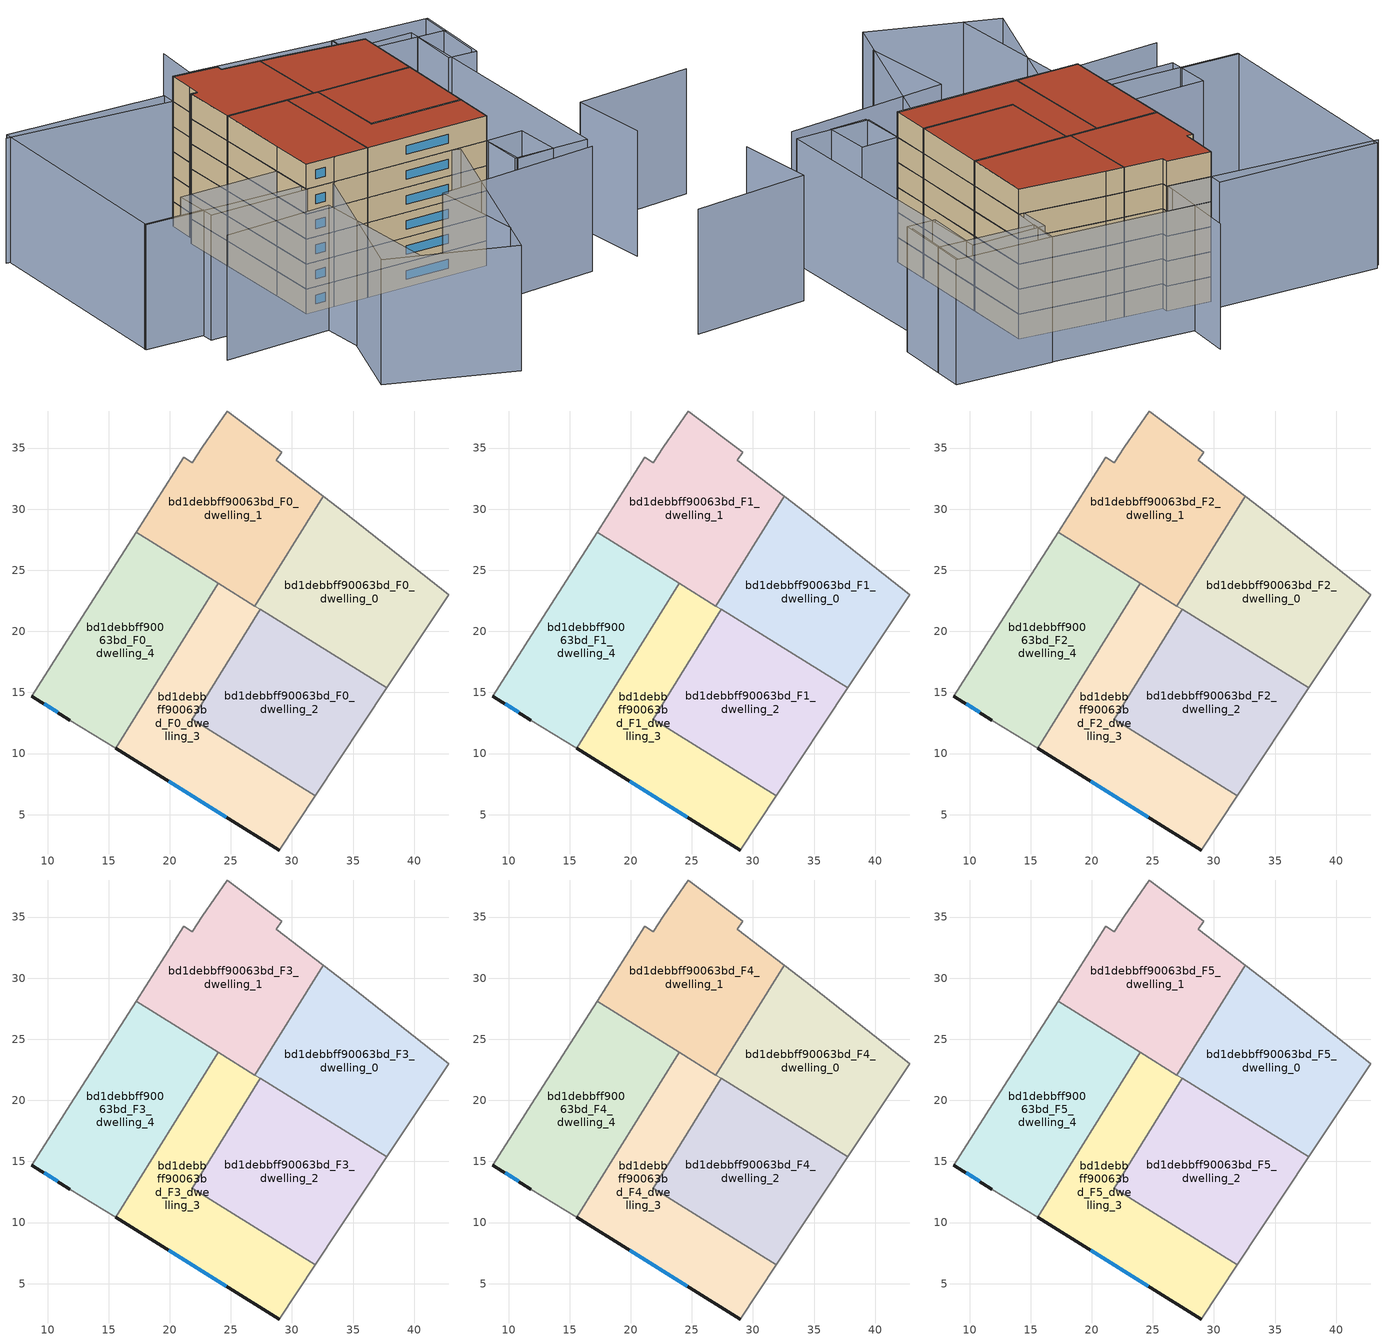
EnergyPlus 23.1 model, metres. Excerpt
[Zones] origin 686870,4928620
bd1debbff90063bd_F0_dwelling_0
 floor ground (EU_floor_Construction): 37.76,15.37 42.83,23.01 34.34,29.71 32.55,31.07 26.96,22.07 z0
 wall adiabatic (EU_wall_Construction): 32.55,31.07 34.34,29.71 42.83,23.01 37.76,15.37 z0:3
 wall to bd1debbff90063bd_F0_dwelling_1 (EU_wall_Construction): 26.96,22.07 32.55,31.07 z0:3
 wall to bd1debbff90063bd_F0_dwelling_2 (EU_wall_Construction): 37.76,15.37 27.41,21.79 z0:3
 wall to bd1debbff90063bd_F0_dwelling_3 (EU_wall_Construction): 27.41,21.79 26.96,22.07 z0:3
bd1debbff90063bd_F0_dwelling_1
 floor ground (EU_floor_Construction): 26.96,22.07 32.55,31.07 28.71,34 29.18,34.66 24.72,38.03 22.68,35.07 21.84,33.78 21.16,34.24 17.25,28.11 z0
 wall adiabatic (EU_wall_Construction): 17.25,28.11 21.16,34.24 21.84,33.78 22.68,35.07 24.72,38.03 29.18,34.66 28.71,34 32.55,31.07 z0:3
 wall to bd1debbff90063bd_F0_dwelling_4 (EU_wall_Construction): 23.97,23.93 17.25,28.11 z0:3
 wall to bd1debbff90063bd_F0_dwelling_3 (EU_wall_Construction): 26.96,22.07 23.97,23.93 z0:3
bd1debbff90063bd_F0_dwelling_2
 floor ground (EU_floor_Construction): 31.91,6.54 37.76,15.37 27.41,21.79 21.83,12.8 z0
 wall to bd1debbff90063bd_F0_dwelling_3 (EU_wall_Construction): 31.91,6.54 21.83,12.8 27.41,21.79 z0:3
 wall adiabatic (EU_wall_Construction): 37.76,15.37 31.91,6.54 z0:3
bd1debbff90063bd_F0_dwelling_3
 floor ground (EU_floor_Construction): 28.97,2.11 31.91,6.54 21.83,12.8 27.41,21.79 23.97,23.93 15.57,10.42 z0
 wall outside (EU_wall_Construction): 28.97,2.11 15.57,10.42 z0:3
 wall adiabatic (EU_wall_Construction): 31.91,6.54 28.97,2.11 z0:3
 wall to bd1debbff90063bd_F0_dwelling_4 (EU_wall_Construction): 15.57,10.42 23.97,23.93 z0:3
 window (EU_Window_Construction): 24.62,4.8 19.91,7.72 z0.97:2.03
bd1debbff90063bd_F0_dwelling_4
 floor ground (EU_floor_Construction): 15.57,10.42 23.97,23.93 17.25,28.11 11.92,19.72 8.71,14.71 11.83,12.74 z0
 wall outside (EU_wall_Construction): 11.83,12.74 8.71,14.71 z0:3
 wall adiabatic (EU_wall_Construction): 15.57,10.42 11.83,12.74 / 8.71,14.71 11.92,19.72 17.25,28.11 z0:3
 window (EU_Window_Construction): 10.82,13.38 9.72,14.07 z0.97:2.03
bd1debbff90063bd_F1_dwelling_0
 floor to bd1debbff90063bd_F0_dwelling_0 (EU_floor_Construction): 37.76,15.37 42.83,23.01 34.34,29.71 32.55,31.07 26.96,22.07 z3
 wall adiabatic (EU_wall_Construction): 32.55,31.07 34.34,29.71 42.83,23.01 37.76,15.37 z3:6
 wall to bd1debbff90063bd_F1_dwelling_1 (EU_wall_Construction): 26.96,22.07 32.55,31.07 z3:6
 wall to bd1debbff90063bd_F1_dwelling_2 (EU_wall_Construction): 37.76,15.37 27.41,21.79 z3:6
 wall to bd1debbff90063bd_F1_dwelling_3 (EU_wall_Construction): 27.41,21.79 26.96,22.07 z3:6
bd1debbff90063bd_F1_dwelling_1
 floor to bd1debbff90063bd_F0_dwelling_1 (EU_floor_Construction): 26.96,22.07 32.55,31.07 28.71,34 29.18,34.66 24.72,38.03 22.68,35.07 21.84,33.78 21.16,34.24 17.25,28.11 z3
 wall adiabatic (EU_wall_Construction): 17.25,28.11 21.16,34.24 21.84,33.78 22.68,35.07 24.72,38.03 29.18,34.66 28.71,34 32.55,31.07 z3:6
 wall to bd1debbff90063bd_F1_dwelling_4 (EU_wall_Construction): 23.97,23.93 17.25,28.11 z3:6
 wall to bd1debbff90063bd_F1_dwelling_3 (EU_wall_Construction): 26.96,22.07 23.97,23.93 z3:6
bd1debbff90063bd_F1_dwelling_2
 floor to bd1debbff90063bd_F0_dwelling_2 (EU_floor_Construction): 31.91,6.54 37.76,15.37 27.41,21.79 21.83,12.8 z3
 wall to bd1debbff90063bd_F1_dwelling_3 (EU_wall_Construction): 31.91,6.54 21.83,12.8 27.41,21.79 z3:6
 wall adiabatic (EU_wall_Construction): 37.76,15.37 31.91,6.54 z3:6
bd1debbff90063bd_F1_dwelling_3
 floor to bd1debbff90063bd_F0_dwelling_3 (EU_floor_Construction): 28.97,2.11 31.91,6.54 21.83,12.8 27.41,21.79 23.97,23.93 15.57,10.42 z3
 wall outside (EU_wall_Construction): 28.97,2.11 15.57,10.42 z3:6
 wall adiabatic (EU_wall_Construction): 31.91,6.54 28.97,2.11 z3:6
 wall to bd1debbff90063bd_F1_dwelling_4 (EU_wall_Construction): 15.57,10.42 23.97,23.93 z3:6
 window (EU_Window_Construction): 24.62,4.8 19.91,7.72 z3.97:5.03
bd1debbff90063bd_F1_dwelling_4
 floor to bd1debbff90063bd_F0_dwelling_4 (EU_floor_Construction): 15.57,10.42 23.97,23.93 17.25,28.11 11.92,19.72 8.71,14.71 11.83,12.74 z3
 wall outside (EU_wall_Construction): 11.83,12.74 8.71,14.71 z3:6
 wall adiabatic (EU_wall_Construction): 15.57,10.42 11.83,12.74 / 8.71,14.71 11.92,19.72 17.25,28.11 z3:6
 window (EU_Window_Construction): 10.82,13.38 9.72,14.07 z3.97:5.03
bd1debbff90063bd_F2_dwelling_0
 floor to bd1debbff90063bd_F1_dwelling_0 (EU_floor_Construction): 37.76,15.37 42.83,23.01 34.34,29.71 32.55,31.07 26.96,22.07 z6
 wall adiabatic (EU_wall_Construction): 32.55,31.07 34.34,29.71 42.83,23.01 37.76,15.37 z6:9
 wall to bd1debbff90063bd_F2_dwelling_1 (EU_wall_Construction): 26.96,22.07 32.55,31.07 z6:9
 wall to bd1debbff90063bd_F2_dwelling_2 (EU_wall_Construction): 37.76,15.37 27.41,21.79 z6:9
 wall to bd1debbff90063bd_F2_dwelling_3 (EU_wall_Construction): 27.41,21.79 26.96,22.07 z6:9
bd1debbff90063bd_F2_dwelling_1
 floor to bd1debbff90063bd_F1_dwelling_1 (EU_floor_Construction): 26.96,22.07 32.55,31.07 28.71,34 29.18,34.66 24.72,38.03 22.68,35.07 21.84,33.78 21.16,34.24 17.25,28.11 z6
 wall adiabatic (EU_wall_Construction): 17.25,28.11 21.16,34.24 21.84,33.78 22.68,35.07 24.72,38.03 29.18,34.66 28.71,34 32.55,31.07 z6:9
 wall to bd1debbff90063bd_F2_dwelling_4 (EU_wall_Construction): 23.97,23.93 17.25,28.11 z6:9
 wall to bd1debbff90063bd_F2_dwelling_3 (EU_wall_Construction): 26.96,22.07 23.97,23.93 z6:9
bd1debbff90063bd_F2_dwelling_2
 floor to bd1debbff90063bd_F1_dwelling_2 (EU_floor_Construction): 31.91,6.54 37.76,15.37 27.41,21.79 21.83,12.8 z6
 wall to bd1debbff90063bd_F2_dwelling_3 (EU_wall_Construction): 31.91,6.54 21.83,12.8 27.41,21.79 z6:9
 wall adiabatic (EU_wall_Construction): 37.76,15.37 31.91,6.54 z6:9
bd1debbff90063bd_F2_dwelling_3
 floor to bd1debbff90063bd_F1_dwelling_3 (EU_floor_Construction): 28.97,2.11 31.91,6.54 21.83,12.8 27.41,21.79 23.97,23.93 15.57,10.42 z6
 wall outside (EU_wall_Construction): 28.97,2.11 15.57,10.42 z6:9
 wall adiabatic (EU_wall_Construction): 31.91,6.54 28.97,2.11 z6:9
 wall to bd1debbff90063bd_F2_dwelling_4 (EU_wall_Construction): 15.57,10.42 23.97,23.93 z6:9
 window (EU_Window_Construction): 24.62,4.8 19.91,7.72 z6.97:8.03
bd1debbff90063bd_F2_dwelling_4
 floor to bd1debbff90063bd_F1_dwelling_4 (EU_floor_Construction): 15.57,10.42 23.97,23.93 17.25,28.11 11.92,19.72 8.71,14.71 11.83,12.74 z6
 wall outside (EU_wall_Construction): 11.83,12.74 8.71,14.71 z6:9
 wall adiabatic (EU_wall_Construction): 15.57,10.42 11.83,12.74 / 8.71,14.71 11.92,19.72 17.25,28.11 z6:9
 window (EU_Window_Construction): 10.82,13.38 9.72,14.07 z6.97:8.03
bd1debbff90063bd_F3_dwelling_0
 floor to bd1debbff90063bd_F2_dwelling_0 (EU_floor_Construction): 37.76,15.37 42.83,23.01 34.34,29.71 32.55,31.07 26.96,22.07 z9
 wall adiabatic (EU_wall_Construction): 32.55,31.07 34.34,29.71 42.83,23.01 37.76,15.37 z9:12
 wall to bd1debbff90063bd_F3_dwelling_1 (EU_wall_Construction): 26.96,22.07 32.55,31.07 z9:12
 wall to bd1debbff90063bd_F3_dwelling_2 (EU_wall_Construction): 37.76,15.37 27.41,21.79 z9:12
 wall to bd1debbff90063bd_F3_dwelling_3 (EU_wall_Construction): 27.41,21.79 26.96,22.07 z9:12
bd1debbff90063bd_F3_dwelling_1
 floor to bd1debbff90063bd_F2_dwelling_1 (EU_floor_Construction): 26.96,22.07 32.55,31.07 28.71,34 29.18,34.66 24.72,38.03 22.68,35.07 21.84,33.78 21.16,34.24 17.25,28.11 z9
 wall adiabatic (EU_wall_Construction): 17.25,28.11 21.16,34.24 21.84,33.78 22.68,35.07 24.72,38.03 29.18,34.66 28.71,34 32.55,31.07 z9:12
 wall to bd1debbff90063bd_F3_dwelling_4 (EU_wall_Construction): 23.97,23.93 17.25,28.11 z9:12
 wall to bd1debbff90063bd_F3_dwelling_3 (EU_wall_Construction): 26.96,22.07 23.97,23.93 z9:12
bd1debbff90063bd_F3_dwelling_2
 floor to bd1debbff90063bd_F2_dwelling_2 (EU_floor_Construction): 31.91,6.54 37.76,15.37 27.41,21.79 21.83,12.8 z9
 wall to bd1debbff90063bd_F3_dwelling_3 (EU_wall_Construction): 31.91,6.54 21.83,12.8 27.41,21.79 z9:12
 wall adiabatic (EU_wall_Construction): 37.76,15.37 31.91,6.54 z9:12
bd1debbff90063bd_F3_dwelling_3
 floor to bd1debbff90063bd_F2_dwelling_3 (EU_floor_Construction): 28.97,2.11 31.91,6.54 21.83,12.8 27.41,21.79 23.97,23.93 15.57,10.42 z9
 wall outside (EU_wall_Construction): 28.97,2.11 15.57,10.42 z9:12
 wall adiabatic (EU_wall_Construction): 31.91,6.54 28.97,2.11 z9:12
 wall to bd1debbff90063bd_F3_dwelling_4 (EU_wall_Construction): 15.57,10.42 23.97,23.93 z9:12
 window (EU_Window_Construction): 24.62,4.8 19.91,7.72 z9.97:11.03
bd1debbff90063bd_F3_dwelling_4
 floor to bd1debbff90063bd_F2_dwelling_4 (EU_floor_Construction): 15.57,10.42 23.97,23.93 17.25,28.11 11.92,19.72 8.71,14.71 11.83,12.74 z9
 wall outside (EU_wall_Construction): 11.83,12.74 8.71,14.71 z9:12
 wall adiabatic (EU_wall_Construction): 15.57,10.42 11.83,12.74 / 8.71,14.71 11.92,19.72 17.25,28.11 z9:12
 window (EU_Window_Construction): 10.82,13.38 9.72,14.07 z9.97:11.03
bd1debbff90063bd_F4_dwelling_0
 floor to bd1debbff90063bd_F3_dwelling_0 (EU_floor_Construction): 37.76,15.37 42.83,23.01 34.34,29.71 32.55,31.07 26.96,22.07 z12
 wall adiabatic (EU_wall_Construction): 32.55,31.07 34.34,29.71 42.83,23.01 37.76,15.37 z12:15
 wall to bd1debbff90063bd_F4_dwelling_1 (EU_wall_Construction): 26.96,22.07 32.55,31.07 z12:15
 wall to bd1debbff90063bd_F4_dwelling_2 (EU_wall_Construction): 37.76,15.37 27.41,21.79 z12:15
 wall to bd1debbff90063bd_F4_dwelling_3 (EU_wall_Construction): 27.41,21.79 26.96,22.07 z12:15
bd1debbff90063bd_F4_dwelling_1
 floor to bd1debbff90063bd_F3_dwelling_1 (EU_floor_Construction): 26.96,22.07 32.55,31.07 28.71,34 29.18,34.66 24.72,38.03 22.68,35.07 21.84,33.78 21.16,34.24 17.25,28.11 z12
 wall adiabatic (EU_wall_Construction): 17.25,28.11 21.16,34.24 21.84,33.78 22.68,35.07 24.72,38.03 29.18,34.66 28.71,34 32.55,31.07 z12:15
 wall to bd1debbff90063bd_F4_dwelling_4 (EU_wall_Construction): 23.97,23.93 17.25,28.11 z12:15
 wall to bd1debbff90063bd_F4_dwelling_3 (EU_wall_Construction): 26.96,22.07 23.97,23.93 z12:15
bd1debbff90063bd_F4_dwelling_2
 floor to bd1debbff90063bd_F3_dwelling_2 (EU_floor_Construction): 31.91,6.54 37.76,15.37 27.41,21.79 21.83,12.8 z12
 wall to bd1debbff90063bd_F4_dwelling_3 (EU_wall_Construction): 31.91,6.54 21.83,12.8 27.41,21.79 z12:15
 wall adiabatic (EU_wall_Construction): 37.76,15.37 31.91,6.54 z12:15
bd1debbff90063bd_F4_dwelling_3
 floor to bd1debbff90063bd_F3_dwelling_3 (EU_floor_Construction): 28.97,2.11 31.91,6.54 21.83,12.8 27.41,21.79 23.97,23.93 15.57,10.42 z12
 wall outside (EU_wall_Construction): 28.97,2.11 15.57,10.42 z12:15
 wall adiabatic (EU_wall_Construction): 31.91,6.54 28.97,2.11 z12:15
 wall to bd1debbff90063bd_F4_dwelling_4 (EU_wall_Construction): 15.57,10.42 23.97,23.93 z12:15
 window (EU_Window_Construction): 24.62,4.8 19.91,7.72 z12.97:14.03
bd1debbff90063bd_F4_dwelling_4
 floor to bd1debbff90063bd_F3_dwelling_4 (EU_floor_Construction): 15.57,10.42 23.97,23.93 17.25,28.11 11.92,19.72 8.71,14.71 11.83,12.74 z12
 wall outside (EU_wall_Construction): 11.83,12.74 8.71,14.71 z12:15
 wall adiabatic (EU_wall_Construction): 15.57,10.42 11.83,12.74 / 8.71,14.71 11.92,19.72 17.25,28.11 z12:15
 window (EU_Window_Construction): 10.82,13.38 9.72,14.07 z12.97:14.03
bd1debbff90063bd_F5_dwelling_0
 floor to bd1debbff90063bd_F4_dwelling_0 (EU_floor_Construction): 37.76,15.37 42.83,23.01 34.34,29.71 32.55,31.07 26.96,22.07 z15
 wall adiabatic (EU_wall_Construction): 32.55,31.07 34.34,29.71 42.83,23.01 37.76,15.37 z15:18
 wall to bd1debbff90063bd_F5_dwelling_1 (EU_wall_Construction): 26.96,22.07 32.55,31.07 z15:18
 wall to bd1debbff90063bd_F5_dwelling_2 (EU_wall_Construction): 37.76,15.37 27.41,21.79 z15:18
 wall to bd1debbff90063bd_F5_dwelling_3 (EU_wall_Construction): 27.41,21.79 26.96,22.07 z15:18
 roof outside (EU_roof_Construction): 42.83,23.01 37.76,15.37 26.96,22.07 32.55,31.07 34.34,29.71 z18
bd1debbff90063bd_F5_dwelling_1
 floor to bd1debbff90063bd_F4_dwelling_1 (EU_floor_Construction): 26.96,22.07 32.55,31.07 28.71,34 29.18,34.66 24.72,38.03 22.68,35.07 21.84,33.78 21.16,34.24 17.25,28.11 z15
 wall adiabatic (EU_wall_Construction): 17.25,28.11 21.16,34.24 21.84,33.78 22.68,35.07 24.72,38.03 29.18,34.66 28.71,34 32.55,31.07 z15:18
 wall to bd1debbff90063bd_F5_dwelling_4 (EU_wall_Construction): 23.97,23.93 17.25,28.11 z15:18
 wall to bd1debbff90063bd_F5_dwelling_3 (EU_wall_Construction): 26.96,22.07 23.97,23.93 z15:18
 roof outside (EU_roof_Construction): 29.18,34.66 28.71,34 32.55,31.07 26.96,22.07 17.25,28.11 21.16,34.24 21.84,33.78 22.68,35.07 24.72,38.03 z18
bd1debbff90063bd_F5_dwelling_2
 floor to bd1debbff90063bd_F4_dwelling_2 (EU_floor_Construction): 31.91,6.54 37.76,15.37 27.41,21.79 21.83,12.8 z15
 wall to bd1debbff90063bd_F5_dwelling_3 (EU_wall_Construction): 31.91,6.54 21.83,12.8 27.41,21.79 z15:18
 wall adiabatic (EU_wall_Construction): 37.76,15.37 31.91,6.54 z15:18
 roof outside (EU_roof_Construction): 37.76,15.37 31.91,6.54 21.83,12.8 27.41,21.79 z18
bd1debbff90063bd_F5_dwelling_3
 floor to bd1debbff90063bd_F4_dwelling_3 (EU_floor_Construction): 28.97,2.11 31.91,6.54 21.83,12.8 27.41,21.79 23.97,23.93 15.57,10.42 z15
 wall outside (EU_wall_Construction): 28.97,2.11 15.57,10.42 z15:18
 wall adiabatic (EU_wall_Construction): 31.91,6.54 28.97,2.11 z15:18
 wall to bd1debbff90063bd_F5_dwelling_4 (EU_wall_Construction): 15.57,10.42 23.97,23.93 z15:18
 window (EU_Window_Construction): 24.62,4.8 19.91,7.72 z15.97:17.03
 roof outside (EU_roof_Construction): 27.41,21.79 21.83,12.8 31.91,6.54 28.97,2.11 15.57,10.42 23.97,23.93 z18
bd1debbff90063bd_F5_dwelling_4
 floor to bd1debbff90063bd_F4_dwelling_4 (EU_floor_Construction): 15.57,10.42 23.97,23.93 17.25,28.11 11.92,19.72 8.71,14.71 11.83,12.74 z15
 wall outside (EU_wall_Construction): 11.83,12.74 8.71,14.71 z15:18
 wall adiabatic (EU_wall_Construction): 15.57,10.42 11.83,12.74 / 8.71,14.71 11.92,19.72 17.25,28.11 z15:18
 window (EU_Window_Construction): 10.82,13.38 9.72,14.07 z15.97:17.03
 roof outside (EU_roof_Construction): 23.97,23.93 15.57,10.42 11.83,12.74 8.71,14.71 11.92,19.72 17.25,28.11 z18
shading: 8.24,-10.09 13.79,0.59 / 13.79,0.59 32.37,-9.06 / -6.35,17.47 5.68,10.64 / 5.68,10.64 -2.76,-4.24 / -7.34,26.94 -1.05,22.78 / 38.23,-11.87 42.84,-2.94 / 42.84,-2.94 56.02,-9.72 / 51.27,14.04 56.82,21.96 / 36.18,44.3 29.08,34.78 / 29.08,34.78 7.91,50.55 / 1.08,26.4 11.92,19.72 / 11.92,19.72 8.78,14.64 / 8.78,14.64 -2.05,21.32 / -2.05,21.32 1.08,26.4 / -7.41,26.74 8.8,50.87 / 8.8,50.87 25.71,39.51 / 25.71,39.51 9.5,15.38 / 9.5,15.38 -7.41,26.74 / 25.67,3.73 4.3,-13.17 / 4.3,-13.17 -5.54,-0.74 / -5.54,-0.74 15.83,16.17 / 15.83,16.17 25.67,3.73 / 28.96,2.12 33.04,-0.26 / 33.04,-0.26 30.06,-5.4 / 30.06,-5.4 25.97,-3.02 / 25.97,-3.02 28.96,2.12 / 52.63,21.87 33.96,-7.76 / 33.96,-7.76 25.93,-2.71 / 25.93,-2.71 44.6,26.93 / 44.6,26.93 52.63,21.87 / 51.87,20.74 54.8,18.69 / 54.8,18.69 50.97,13.22 / 50.97,13.22 48.04,15.27 / 48.04,15.27 51.87,20.74 / 47.03,28.9 57.02,21.82 / 57.02,21.82 54.78,18.67 / 54.78,18.67 44.8,25.75 / 44.8,25.75 47.03,28.9 / 32.71,39.63 47.16,28.8 / 47.16,28.8 42.83,23.01 / 42.83,23.01 28.37,33.84 / 28.37,33.84 32.71,39.63 z0:15
[Building]
EU S2 Campaign: North Axis=0; Terrain=City; Solar Distribution=FullExterior
[Site:Location]
Bologna: Latitude=44.5; Longitude=11.25; Time Zone=1; Elevation=37
[SizingPeriod:WeatherFileDays]
AnnualSizingPeriod: Begin Month=1; Begin Day of Month=1; End Month=12; End Day of Month=31; Day of Week for Start Day=Monday; Use Weather File Daylight Saving Period=No; Use Weather File Rain and Snow Indicators=No
[MATERIAL]
EU_InternalMass_Material: Roughness=MediumRough; Thickness=0.1; Conductivity=1; Density=1800; Specific Heat=900; Thermal Absorptance=0.9; Solar Absorptance=0.7; Visible Absorptance=0.7
[MATERIAL:NOMASS] Roughness=MediumRough; Thermal Absorptance=0.9; Solar Absorptance=0.7; Visible Absorptance=0.7
Name | Thermal Resistance
EU_wall_NoMass | 0.779417
EU_roof_NoMass | 0.435466
EU_floor_NoMass | 0.588222
[WINDOWMATERIAL:SIMPLEGLAZINGSYSTEM]
EU_Window_SimpleGlazing: UFactor=5.16242; Solar Heat Gain Coefficient=0.85; Visible Transmittance=0.85
[CONSTRUCTION]
EU_wall_Construction: EU_wall_NoMass
EU_roof_Construction: EU_roof_NoMass
EU_floor_Construction: EU_floor_NoMass
EU_InternalMass_Construction: EU_InternalMass_Material
EU_Window_Construction: EU_Window_SimpleGlazing
[ZONE] Type=1; Multiplier=1; Ceiling Height=autocalculate; Floor Area=autocalculate; Part of Total Floor Area=Yes
Name | Volume
bd1debbff90063bd_F0_dwelling_0; bd1debbff90063bd_F1_dwelling_0; bd1debbff90063bd_F2_dwelling_0; bd1debbff90063bd_F3_dwelling_0; bd1debbff90063bd_F4_dwelling_0; bd1debbff90063bd_F5_dwelling_0 | 381.647
bd1debbff90063bd_F0_dwelling_1; bd1debbff90063bd_F1_dwelling_1; bd1debbff90063bd_F2_dwelling_1; bd1debbff90063bd_F3_dwelling_1; bd1debbff90063bd_F4_dwelling_1; bd1debbff90063bd_F5_dwelling_1 | 381.663
bd1debbff90063bd_F0_dwelling_2; bd1debbff90063bd_F1_dwelling_2; bd1debbff90063bd_F2_dwelling_2; bd1debbff90063bd_F3_dwelling_2; bd1debbff90063bd_F4_dwelling_2; bd1debbff90063bd_F5_dwelling_2 | 381.651
bd1debbff90063bd_F0_dwelling_3; bd1debbff90063bd_F1_dwelling_3; bd1debbff90063bd_F2_dwelling_3; bd1debbff90063bd_F3_dwelling_3; bd1debbff90063bd_F4_dwelling_3; bd1debbff90063bd_F5_dwelling_3 | 381.653
bd1debbff90063bd_F0_dwelling_4; bd1debbff90063bd_F1_dwelling_4; bd1debbff90063bd_F2_dwelling_4; bd1debbff90063bd_F3_dwelling_4; bd1debbff90063bd_F4_dwelling_4; bd1debbff90063bd_F5_dwelling_4 | 381.658
[INTERNALMASS] Construction=EU_InternalMass_Construction
Name | Zone or ZoneList | Surface Area
bd1debbff90063bd_F0_dwelling_0_EU_InternalMass | bd1debbff90063bd_F0_dwelling_0 | 127.217
bd1debbff90063bd_F0_dwelling_1_EU_InternalMass | bd1debbff90063bd_F0_dwelling_1 | 127.221
bd1debbff90063bd_F0_dwelling_2_EU_InternalMass | bd1debbff90063bd_F0_dwelling_2 | 127.218
bd1debbff90063bd_F0_dwelling_3_EU_InternalMass | bd1debbff90063bd_F0_dwelling_3 | 127.217
bd1debbff90063bd_F0_dwelling_4_EU_InternalMass | bd1debbff90063bd_F0_dwelling_4 | 127.218
bd1debbff90063bd_F1_dwelling_0_EU_InternalMass | bd1debbff90063bd_F1_dwelling_0 | 127.217
bd1debbff90063bd_F1_dwelling_1_EU_InternalMass | bd1debbff90063bd_F1_dwelling_1 | 127.221
bd1debbff90063bd_F1_dwelling_2_EU_InternalMass | bd1debbff90063bd_F1_dwelling_2 | 127.218
bd1debbff90063bd_F1_dwelling_3_EU_InternalMass | bd1debbff90063bd_F1_dwelling_3 | 127.217
bd1debbff90063bd_F1_dwelling_4_EU_InternalMass | bd1debbff90063bd_F1_dwelling_4 | 127.218
bd1debbff90063bd_F2_dwelling_0_EU_InternalMass | bd1debbff90063bd_F2_dwelling_0 | 127.217
bd1debbff90063bd_F2_dwelling_1_EU_InternalMass | bd1debbff90063bd_F2_dwelling_1 | 127.221
bd1debbff90063bd_F2_dwelling_2_EU_InternalMass | bd1debbff90063bd_F2_dwelling_2 | 127.218
bd1debbff90063bd_F2_dwelling_3_EU_InternalMass | bd1debbff90063bd_F2_dwelling_3 | 127.217
bd1debbff90063bd_F2_dwelling_4_EU_InternalMass | bd1debbff90063bd_F2_dwelling_4 | 127.218
bd1debbff90063bd_F3_dwelling_0_EU_InternalMass | bd1debbff90063bd_F3_dwelling_0 | 127.217
bd1debbff90063bd_F3_dwelling_1_EU_InternalMass | bd1debbff90063bd_F3_dwelling_1 | 127.221
bd1debbff90063bd_F3_dwelling_2_EU_InternalMass | bd1debbff90063bd_F3_dwelling_2 | 127.218
bd1debbff90063bd_F3_dwelling_3_EU_InternalMass | bd1debbff90063bd_F3_dwelling_3 | 127.217
bd1debbff90063bd_F3_dwelling_4_EU_InternalMass | bd1debbff90063bd_F3_dwelling_4 | 127.218
bd1debbff90063bd_F4_dwelling_0_EU_InternalMass | bd1debbff90063bd_F4_dwelling_0 | 127.217
bd1debbff90063bd_F4_dwelling_1_EU_InternalMass | bd1debbff90063bd_F4_dwelling_1 | 127.221
bd1debbff90063bd_F4_dwelling_2_EU_InternalMass | bd1debbff90063bd_F4_dwelling_2 | 127.218
bd1debbff90063bd_F4_dwelling_3_EU_InternalMass | bd1debbff90063bd_F4_dwelling_3 | 127.217
bd1debbff90063bd_F4_dwelling_4_EU_InternalMass | bd1debbff90063bd_F4_dwelling_4 | 127.218
bd1debbff90063bd_F5_dwelling_0_EU_InternalMass | bd1debbff90063bd_F5_dwelling_0 | 127.217
bd1debbff90063bd_F5_dwelling_1_EU_InternalMass | bd1debbff90063bd_F5_dwelling_1 | 127.221
bd1debbff90063bd_F5_dwelling_2_EU_InternalMass | bd1debbff90063bd_F5_dwelling_2 | 127.218
bd1debbff90063bd_F5_dwelling_3_EU_InternalMass | bd1debbff90063bd_F5_dwelling_3 | 127.217
bd1debbff90063bd_F5_dwelling_4_EU_InternalMass | bd1debbff90063bd_F5_dwelling_4 | 127.218
[OTHEREQUIPMENT] Fuel Type=Electricity; Design Level Calculation Method=Watts/Area; Power per Zone Floor Area=1; Fraction Latent=0; Fraction Radiant=0; Fraction Lost=0; Carbon Dioxide Generation Rate=0; EndUse Subcategory=EU_Step8_InternalGains
Name | Zone or ZoneList or Space or SpaceList | Schedule
EU_Step8_InternalGain_bd1debbff90063bd_F0_dwelling_0_f000 | bd1debbff90063bd_F0_dwelling_0 | EU_Step8_GainSchedule_bd1debbff90063bd_F0_dwelling_0_f000
EU_Step8_InternalGain_bd1debbff90063bd_F0_dwelling_1_f000 | bd1debbff90063bd_F0_dwelling_1 | EU_Step8_GainSchedule_bd1debbff90063bd_F0_dwelling_1_f000
EU_Step8_InternalGain_bd1debbff90063bd_F0_dwelling_2_f000 | bd1debbff90063bd_F0_dwelling_2 | EU_Step8_GainSchedule_bd1debbff90063bd_F0_dwelling_2_f000
EU_Step8_InternalGain_bd1debbff90063bd_F0_dwelling_3_f000 | bd1debbff90063bd_F0_dwelling_3 | EU_Step8_GainSchedule_bd1debbff90063bd_F0_dwelling_3_f000
EU_Step8_InternalGain_bd1debbff90063bd_F0_dwelling_4_f000 | bd1debbff90063bd_F0_dwelling_4 | EU_Step8_GainSchedule_bd1debbff90063bd_F0_dwelling_4_f000
EU_Step8_InternalGain_bd1debbff90063bd_F1_dwelling_0_f000 | bd1debbff90063bd_F1_dwelling_0 | EU_Step8_GainSchedule_bd1debbff90063bd_F1_dwelling_0_f000
EU_Step8_InternalGain_bd1debbff90063bd_F1_dwelling_1_f000 | bd1debbff90063bd_F1_dwelling_1 | EU_Step8_GainSchedule_bd1debbff90063bd_F1_dwelling_1_f000
EU_Step8_InternalGain_bd1debbff90063bd_F1_dwelling_2_f000 | bd1debbff90063bd_F1_dwelling_2 | EU_Step8_GainSchedule_bd1debbff90063bd_F1_dwelling_2_f000
EU_Step8_InternalGain_bd1debbff90063bd_F1_dwelling_3_f000 | bd1debbff90063bd_F1_dwelling_3 | EU_Step8_GainSchedule_bd1debbff90063bd_F1_dwelling_3_f000
EU_Step8_InternalGain_bd1debbff90063bd_F1_dwelling_4_f000 | bd1debbff90063bd_F1_dwelling_4 | EU_Step8_GainSchedule_bd1debbff90063bd_F1_dwelling_4_f000
EU_Step8_InternalGain_bd1debbff90063bd_F2_dwelling_0_f000 | bd1debbff90063bd_F2_dwelling_0 | EU_Step8_GainSchedule_bd1debbff90063bd_F2_dwelling_0_f000
EU_Step8_InternalGain_bd1debbff90063bd_F2_dwelling_1_f000 | bd1debbff90063bd_F2_dwelling_1 | EU_Step8_GainSchedule_bd1debbff90063bd_F2_dwelling_1_f000
EU_Step8_InternalGain_bd1debbff90063bd_F2_dwelling_2_f000 | bd1debbff90063bd_F2_dwelling_2 | EU_Step8_GainSchedule_bd1debbff90063bd_F2_dwelling_2_f000
EU_Step8_InternalGain_bd1debbff90063bd_F2_dwelling_3_f000 | bd1debbff90063bd_F2_dwelling_3 | EU_Step8_GainSchedule_bd1debbff90063bd_F2_dwelling_3_f000
EU_Step8_InternalGain_bd1debbff90063bd_F2_dwelling_4_f000 | bd1debbff90063bd_F2_dwelling_4 | EU_Step8_GainSchedule_bd1debbff90063bd_F2_dwelling_4_f000
EU_Step8_InternalGain_bd1debbff90063bd_F3_dwelling_0_f000 | bd1debbff90063bd_F3_dwelling_0 | EU_Step8_GainSchedule_bd1debbff90063bd_F3_dwelling_0_f000
EU_Step8_InternalGain_bd1debbff90063bd_F3_dwelling_1_f000 | bd1debbff90063bd_F3_dwelling_1 | EU_Step8_GainSchedule_bd1debbff90063bd_F3_dwelling_1_f000
EU_Step8_InternalGain_bd1debbff90063bd_F3_dwelling_2_f000 | bd1debbff90063bd_F3_dwelling_2 | EU_Step8_GainSchedule_bd1debbff90063bd_F3_dwelling_2_f000
EU_Step8_InternalGain_bd1debbff90063bd_F3_dwelling_3_f000 | bd1debbff90063bd_F3_dwelling_3 | EU_Step8_GainSchedule_bd1debbff90063bd_F3_dwelling_3_f000
EU_Step8_InternalGain_bd1debbff90063bd_F3_dwelling_4_f000 | bd1debbff90063bd_F3_dwelling_4 | EU_Step8_GainSchedule_bd1debbff90063bd_F3_dwelling_4_f000
EU_Step8_InternalGain_bd1debbff90063bd_F4_dwelling_0_f000 | bd1debbff90063bd_F4_dwelling_0 | EU_Step8_GainSchedule_bd1debbff90063bd_F4_dwelling_0_f000
EU_Step8_InternalGain_bd1debbff90063bd_F4_dwelling_1_f000 | bd1debbff90063bd_F4_dwelling_1 | EU_Step8_GainSchedule_bd1debbff90063bd_F4_dwelling_1_f000
EU_Step8_InternalGain_bd1debbff90063bd_F4_dwelling_2_f000 | bd1debbff90063bd_F4_dwelling_2 | EU_Step8_GainSchedule_bd1debbff90063bd_F4_dwelling_2_f000
EU_Step8_InternalGain_bd1debbff90063bd_F4_dwelling_3_f000 | bd1debbff90063bd_F4_dwelling_3 | EU_Step8_GainSchedule_bd1debbff90063bd_F4_dwelling_3_f000
EU_Step8_InternalGain_bd1debbff90063bd_F4_dwelling_4_f000 | bd1debbff90063bd_F4_dwelling_4 | EU_Step8_GainSchedule_bd1debbff90063bd_F4_dwelling_4_f000
EU_Step8_InternalGain_bd1debbff90063bd_F5_dwelling_0_f000 | bd1debbff90063bd_F5_dwelling_0 | EU_Step8_GainSchedule_bd1debbff90063bd_F5_dwelling_0_f000
EU_Step8_InternalGain_bd1debbff90063bd_F5_dwelling_1_f000 | bd1debbff90063bd_F5_dwelling_1 | EU_Step8_GainSchedule_bd1debbff90063bd_F5_dwelling_1_f000
EU_Step8_InternalGain_bd1debbff90063bd_F5_dwelling_2_f000 | bd1debbff90063bd_F5_dwelling_2 | EU_Step8_GainSchedule_bd1debbff90063bd_F5_dwelling_2_f000
EU_Step8_InternalGain_bd1debbff90063bd_F5_dwelling_3_f000 | bd1debbff90063bd_F5_dwelling_3 | EU_Step8_GainSchedule_bd1debbff90063bd_F5_dwelling_3_f000
EU_Step8_InternalGain_bd1debbff90063bd_F5_dwelling_4_f000 | bd1debbff90063bd_F5_dwelling_4 | EU_Step8_GainSchedule_bd1debbff90063bd_F5_dwelling_4_f000
[ZONEVENTILATION:DESIGNFLOWRATE] Schedule=EU_AlwaysOn; Design Flow Rate Calculation Method=AirChanges/Hour; Air Changes per Hour=0.712058; Ventilation Type=Natural; Fan Pressure Rise=0; Fan Total Efficiency=1; Constant Term Coefficient=1; Temperature Term Coefficient=0; Velocity Term Coefficient=0; Velocity Squared Term Coefficient=0; Minimum Indoor Temperature=-100; Maximum Indoor Temperature=100; Delta Temperature=-100; Minimum Outdoor Temperature=-100; Maximum Outdoor Temperature=100; Maximum Wind Speed=40
Name | Zone or ZoneList or Space or SpaceList
EU_ConstantAir_bd1debbff90063bd_F0_dwelling_0 | bd1debbff90063bd_F0_dwelling_0
EU_ConstantAir_bd1debbff90063bd_F0_dwelling_1 | bd1debbff90063bd_F0_dwelling_1
EU_ConstantAir_bd1debbff90063bd_F0_dwelling_2 | bd1debbff90063bd_F0_dwelling_2
EU_ConstantAir_bd1debbff90063bd_F0_dwelling_3 | bd1debbff90063bd_F0_dwelling_3
EU_ConstantAir_bd1debbff90063bd_F0_dwelling_4 | bd1debbff90063bd_F0_dwelling_4
EU_ConstantAir_bd1debbff90063bd_F1_dwelling_0 | bd1debbff90063bd_F1_dwelling_0
EU_ConstantAir_bd1debbff90063bd_F1_dwelling_1 | bd1debbff90063bd_F1_dwelling_1
EU_ConstantAir_bd1debbff90063bd_F1_dwelling_2 | bd1debbff90063bd_F1_dwelling_2
EU_ConstantAir_bd1debbff90063bd_F1_dwelling_3 | bd1debbff90063bd_F1_dwelling_3
EU_ConstantAir_bd1debbff90063bd_F1_dwelling_4 | bd1debbff90063bd_F1_dwelling_4
EU_ConstantAir_bd1debbff90063bd_F2_dwelling_0 | bd1debbff90063bd_F2_dwelling_0
EU_ConstantAir_bd1debbff90063bd_F2_dwelling_1 | bd1debbff90063bd_F2_dwelling_1
EU_ConstantAir_bd1debbff90063bd_F2_dwelling_2 | bd1debbff90063bd_F2_dwelling_2
EU_ConstantAir_bd1debbff90063bd_F2_dwelling_3 | bd1debbff90063bd_F2_dwelling_3
EU_ConstantAir_bd1debbff90063bd_F2_dwelling_4 | bd1debbff90063bd_F2_dwelling_4
EU_ConstantAir_bd1debbff90063bd_F3_dwelling_0 | bd1debbff90063bd_F3_dwelling_0
EU_ConstantAir_bd1debbff90063bd_F3_dwelling_1 | bd1debbff90063bd_F3_dwelling_1
EU_ConstantAir_bd1debbff90063bd_F3_dwelling_2 | bd1debbff90063bd_F3_dwelling_2
EU_ConstantAir_bd1debbff90063bd_F3_dwelling_3 | bd1debbff90063bd_F3_dwelling_3
EU_ConstantAir_bd1debbff90063bd_F3_dwelling_4 | bd1debbff90063bd_F3_dwelling_4
EU_ConstantAir_bd1debbff90063bd_F4_dwelling_0 | bd1debbff90063bd_F4_dwelling_0
EU_ConstantAir_bd1debbff90063bd_F4_dwelling_1 | bd1debbff90063bd_F4_dwelling_1
EU_ConstantAir_bd1debbff90063bd_F4_dwelling_2 | bd1debbff90063bd_F4_dwelling_2
EU_ConstantAir_bd1debbff90063bd_F4_dwelling_3 | bd1debbff90063bd_F4_dwelling_3
EU_ConstantAir_bd1debbff90063bd_F4_dwelling_4 | bd1debbff90063bd_F4_dwelling_4
EU_ConstantAir_bd1debbff90063bd_F5_dwelling_0 | bd1debbff90063bd_F5_dwelling_0
EU_ConstantAir_bd1debbff90063bd_F5_dwelling_1 | bd1debbff90063bd_F5_dwelling_1
EU_ConstantAir_bd1debbff90063bd_F5_dwelling_2 | bd1debbff90063bd_F5_dwelling_2
EU_ConstantAir_bd1debbff90063bd_F5_dwelling_3 | bd1debbff90063bd_F5_dwelling_3
EU_ConstantAir_bd1debbff90063bd_F5_dwelling_4 | bd1debbff90063bd_F5_dwelling_4
[HVACTEMPLATE:THERMOSTAT] Constant Heating Setpoint=20; Constant Cooling Setpoint=50
EU_HeatOnly_bd1debbff90063bd_F0_dwelling_0; EU_HeatOnly_bd1debbff90063bd_F0_dwelling_1; EU_HeatOnly_bd1debbff90063bd_F0_dwelling_2; EU_HeatOnly_bd1debbff90063bd_F0_dwelling_3; EU_HeatOnly_bd1debbff90063bd_F0_dwelling_4; EU_HeatOnly_bd1debbff90063bd_F1_dwelling_0; EU_HeatOnly_bd1debbff90063bd_F1_dwelling_1; EU_HeatOnly_bd1debbff90063bd_F1_dwelling_2; EU_HeatOnly_bd1debbff90063bd_F1_dwelling_3; EU_HeatOnly_bd1debbff90063bd_F1_dwelling_4; EU_HeatOnly_bd1debbff90063bd_F2_dwelling_0; EU_HeatOnly_bd1debbff90063bd_F2_dwelling_1; EU_HeatOnly_bd1debbff90063bd_F2_dwelling_2; EU_HeatOnly_bd1debbff90063bd_F2_dwelling_3; EU_HeatOnly_bd1debbff90063bd_F2_dwelling_4; EU_HeatOnly_bd1debbff90063bd_F3_dwelling_0; EU_HeatOnly_bd1debbff90063bd_F3_dwelling_1; EU_HeatOnly_bd1debbff90063bd_F3_dwelling_2; EU_HeatOnly_bd1debbff90063bd_F3_dwelling_3; EU_HeatOnly_bd1debbff90063bd_F3_dwelling_4; EU_HeatOnly_bd1debbff90063bd_F4_dwelling_0; EU_HeatOnly_bd1debbff90063bd_F4_dwelling_1; EU_HeatOnly_bd1debbff90063bd_F4_dwelling_2; EU_HeatOnly_bd1debbff90063bd_F4_dwelling_3; EU_HeatOnly_bd1debbff90063bd_F4_dwelling_4; EU_HeatOnly_bd1debbff90063bd_F5_dwelling_0; EU_HeatOnly_bd1debbff90063bd_F5_dwelling_1; EU_HeatOnly_bd1debbff90063bd_F5_dwelling_2; EU_HeatOnly_bd1debbff90063bd_F5_dwelling_3; EU_HeatOnly_bd1debbff90063bd_F5_dwelling_4
[HVACTEMPLATE:ZONE:IDEALLOADSAIRSYSTEM] System Availability Schedule=EU_AlwaysOn; Maximum Heating Supply Air Temperature=50; Minimum Cooling Supply Air Temperature=13; Maximum Heating Supply Air Humidity Ratio=0.0156; Minimum Cooling Supply Air Humidity Ratio=0.0077; Heating Limit=NoLimit; Cooling Limit=NoLimit; Heating Availability Schedule=EU_AlwaysOn; Cooling Availability Schedule=EU_CoolingOff; Dehumidification Control Type=ConstantSensibleHeatRatio; Cooling Sensible Heat Ratio=0.7; Dehumidification Setpoint=60; Humidification Control Type=None; Humidification Setpoint=30; Outdoor Air Method=None; Outdoor Air Flow Rate per Person=0.00944; Outdoor Air Flow Rate per Zone Floor Area=0; Outdoor Air Flow Rate per Zone=0; Demand Controlled Ventilation Type=None; Outdoor Air Economizer Type=NoEconomizer; Heat Recovery Type=None; Sensible Heat Recovery Effectiveness=0.7; Latent Heat Recovery Effectiveness=0.65
Name | Template Thermostat
bd1debbff90063bd_F0_dwelling_0 | EU_HeatOnly_bd1debbff90063bd_F0_dwelling_0
bd1debbff90063bd_F0_dwelling_1 | EU_HeatOnly_bd1debbff90063bd_F0_dwelling_1
bd1debbff90063bd_F0_dwelling_2 | EU_HeatOnly_bd1debbff90063bd_F0_dwelling_2
bd1debbff90063bd_F0_dwelling_3 | EU_HeatOnly_bd1debbff90063bd_F0_dwelling_3
bd1debbff90063bd_F0_dwelling_4 | EU_HeatOnly_bd1debbff90063bd_F0_dwelling_4
bd1debbff90063bd_F1_dwelling_0 | EU_HeatOnly_bd1debbff90063bd_F1_dwelling_0
bd1debbff90063bd_F1_dwelling_1 | EU_HeatOnly_bd1debbff90063bd_F1_dwelling_1
bd1debbff90063bd_F1_dwelling_2 | EU_HeatOnly_bd1debbff90063bd_F1_dwelling_2
bd1debbff90063bd_F1_dwelling_3 | EU_HeatOnly_bd1debbff90063bd_F1_dwelling_3
bd1debbff90063bd_F1_dwelling_4 | EU_HeatOnly_bd1debbff90063bd_F1_dwelling_4
bd1debbff90063bd_F2_dwelling_0 | EU_HeatOnly_bd1debbff90063bd_F2_dwelling_0
bd1debbff90063bd_F2_dwelling_1 | EU_HeatOnly_bd1debbff90063bd_F2_dwelling_1
bd1debbff90063bd_F2_dwelling_2 | EU_HeatOnly_bd1debbff90063bd_F2_dwelling_2
bd1debbff90063bd_F2_dwelling_3 | EU_HeatOnly_bd1debbff90063bd_F2_dwelling_3
bd1debbff90063bd_F2_dwelling_4 | EU_HeatOnly_bd1debbff90063bd_F2_dwelling_4
bd1debbff90063bd_F3_dwelling_0 | EU_HeatOnly_bd1debbff90063bd_F3_dwelling_0
bd1debbff90063bd_F3_dwelling_1 | EU_HeatOnly_bd1debbff90063bd_F3_dwelling_1
bd1debbff90063bd_F3_dwelling_2 | EU_HeatOnly_bd1debbff90063bd_F3_dwelling_2
bd1debbff90063bd_F3_dwelling_3 | EU_HeatOnly_bd1debbff90063bd_F3_dwelling_3
bd1debbff90063bd_F3_dwelling_4 | EU_HeatOnly_bd1debbff90063bd_F3_dwelling_4
bd1debbff90063bd_F4_dwelling_0 | EU_HeatOnly_bd1debbff90063bd_F4_dwelling_0
bd1debbff90063bd_F4_dwelling_1 | EU_HeatOnly_bd1debbff90063bd_F4_dwelling_1
bd1debbff90063bd_F4_dwelling_2 | EU_HeatOnly_bd1debbff90063bd_F4_dwelling_2
bd1debbff90063bd_F4_dwelling_3 | EU_HeatOnly_bd1debbff90063bd_F4_dwelling_3
bd1debbff90063bd_F4_dwelling_4 | EU_HeatOnly_bd1debbff90063bd_F4_dwelling_4
bd1debbff90063bd_F5_dwelling_0 | EU_HeatOnly_bd1debbff90063bd_F5_dwelling_0
bd1debbff90063bd_F5_dwelling_1 | EU_HeatOnly_bd1debbff90063bd_F5_dwelling_1
bd1debbff90063bd_F5_dwelling_2 | EU_HeatOnly_bd1debbff90063bd_F5_dwelling_2
bd1debbff90063bd_F5_dwelling_3 | EU_HeatOnly_bd1debbff90063bd_F5_dwelling_3
bd1debbff90063bd_F5_dwelling_4 | EU_HeatOnly_bd1debbff90063bd_F5_dwelling_4
[SIZING:ZONE] Zone Cooling Design Supply Air Temperature Input Method=SupplyAirTemperature; Zone Cooling Design Supply Air Temperature=13; Zone Heating Design Supply Air Temperature Input Method=SupplyAirTemperature; Zone Heating Design Supply Air Temperature=50; Zone Cooling Design Supply Air Humidity Ratio=0.008; Zone Heating Design Supply Air Humidity Ratio=0.008; Cooling Design Air Flow Method=DesignDay; Cooling Design Air Flow Rate=0; Cooling Minimum Air Flow per Zone Floor Area=0.000762; Cooling Minimum Air Flow=0; Cooling Minimum Air Flow Fraction=0.2; Heating Design Air Flow Method=DesignDay; Heating Design Air Flow Rate=0; Heating Maximum Air Flow per Zone Floor Area=0.002032; Heating Maximum Air Flow=0.141576; Heating Maximum Air Flow Fraction=0.3; Account for Dedicated Outdoor Air System=No; Dedicated Outdoor Air System Control Strategy=NeutralSupplyAir; Dedicated Outdoor Air Low Setpoint Temperature for Design=autosize; Dedicated Outdoor Air High Setpoint Temperature for Design=autosize; Zone Load Sizing Method=Sensible Load Only No Latent Load; Zone Latent Cooling Design Supply Air Humidity Ratio Input Method=HumidityRatioDifference; Zone Cooling Design Supply Air Humidity Ratio Difference=0.005; Zone Latent Heating Design Supply Air Humidity Ratio Input Method=HumidityRatioDifference; Zone Humidification Design Supply Air Humidity Ratio Difference=0.005
bd1debbff90063bd_F0_dwelling_0; bd1debbff90063bd_F0_dwelling_1; bd1debbff90063bd_F0_dwelling_2; bd1debbff90063bd_F0_dwelling_3; bd1debbff90063bd_F0_dwelling_4; bd1debbff90063bd_F1_dwelling_0; bd1debbff90063bd_F1_dwelling_1; bd1debbff90063bd_F1_dwelling_2; bd1debbff90063bd_F1_dwelling_3; bd1debbff90063bd_F1_dwelling_4; bd1debbff90063bd_F2_dwelling_0; bd1debbff90063bd_F2_dwelling_1; bd1debbff90063bd_F2_dwelling_2; bd1debbff90063bd_F2_dwelling_3; bd1debbff90063bd_F2_dwelling_4; bd1debbff90063bd_F3_dwelling_0; bd1debbff90063bd_F3_dwelling_1; bd1debbff90063bd_F3_dwelling_2; bd1debbff90063bd_F3_dwelling_3; bd1debbff90063bd_F3_dwelling_4; bd1debbff90063bd_F4_dwelling_0; bd1debbff90063bd_F4_dwelling_1; bd1debbff90063bd_F4_dwelling_2; bd1debbff90063bd_F4_dwelling_3; bd1debbff90063bd_F4_dwelling_4; bd1debbff90063bd_F5_dwelling_0; bd1debbff90063bd_F5_dwelling_1; bd1debbff90063bd_F5_dwelling_2; bd1debbff90063bd_F5_dwelling_3; bd1debbff90063bd_F5_dwelling_4
[SCHEDULE:CONSTANT]
Name | Hourly Value
EU_AlwaysOn | 1
EU_CoolingOff | 0
[SCHEDULE:FILE] Column Number=1; Rows to Skip at Top=0; Number of Hours of Data=8760; Column Separator=Comma; Interpolate to Timestep=No; Minutes per Item=60; Adjust Schedule for Daylight Savings=Yes
Name | File
EU_Step8_GainSchedule_bd1debbff90063bd_F0_dwelling_0_f000 | ../../schedules/bd1debbff90063bd/bd1debbff90063bd_F0_dwelling_0_f000_gain.csv
EU_Step8_GainSchedule_bd1debbff90063bd_F0_dwelling_1_f000 | ../../schedules/bd1debbff90063bd/bd1debbff90063bd_F0_dwelling_1_f000_gain.csv
EU_Step8_GainSchedule_bd1debbff90063bd_F0_dwelling_2_f000 | ../../schedules/bd1debbff90063bd/bd1debbff90063bd_F0_dwelling_2_f000_gain.csv
EU_Step8_GainSchedule_bd1debbff90063bd_F0_dwelling_3_f000 | ../../schedules/bd1debbff90063bd/bd1debbff90063bd_F0_dwelling_3_f000_gain.csv
EU_Step8_GainSchedule_bd1debbff90063bd_F0_dwelling_4_f000 | ../../schedules/bd1debbff90063bd/bd1debbff90063bd_F0_dwelling_4_f000_gain.csv
EU_Step8_GainSchedule_bd1debbff90063bd_F1_dwelling_0_f000 | ../../schedules/bd1debbff90063bd/bd1debbff90063bd_F1_dwelling_0_f000_gain.csv
EU_Step8_GainSchedule_bd1debbff90063bd_F1_dwelling_1_f000 | ../../schedules/bd1debbff90063bd/bd1debbff90063bd_F1_dwelling_1_f000_gain.csv
EU_Step8_GainSchedule_bd1debbff90063bd_F1_dwelling_2_f000 | ../../schedules/bd1debbff90063bd/bd1debbff90063bd_F1_dwelling_2_f000_gain.csv
EU_Step8_GainSchedule_bd1debbff90063bd_F1_dwelling_3_f000 | ../../schedules/bd1debbff90063bd/bd1debbff90063bd_F1_dwelling_3_f000_gain.csv
EU_Step8_GainSchedule_bd1debbff90063bd_F1_dwelling_4_f000 | ../../schedules/bd1debbff90063bd/bd1debbff90063bd_F1_dwelling_4_f000_gain.csv
EU_Step8_GainSchedule_bd1debbff90063bd_F2_dwelling_0_f000 | ../../schedules/bd1debbff90063bd/bd1debbff90063bd_F2_dwelling_0_f000_gain.csv
EU_Step8_GainSchedule_bd1debbff90063bd_F2_dwelling_1_f000 | ../../schedules/bd1debbff90063bd/bd1debbff90063bd_F2_dwelling_1_f000_gain.csv
EU_Step8_GainSchedule_bd1debbff90063bd_F2_dwelling_2_f000 | ../../schedules/bd1debbff90063bd/bd1debbff90063bd_F2_dwelling_2_f000_gain.csv
EU_Step8_GainSchedule_bd1debbff90063bd_F2_dwelling_3_f000 | ../../schedules/bd1debbff90063bd/bd1debbff90063bd_F2_dwelling_3_f000_gain.csv
EU_Step8_GainSchedule_bd1debbff90063bd_F2_dwelling_4_f000 | ../../schedules/bd1debbff90063bd/bd1debbff90063bd_F2_dwelling_4_f000_gain.csv
EU_Step8_GainSchedule_bd1debbff90063bd_F3_dwelling_0_f000 | ../../schedules/bd1debbff90063bd/bd1debbff90063bd_F3_dwelling_0_f000_gain.csv
EU_Step8_GainSchedule_bd1debbff90063bd_F3_dwelling_1_f000 | ../../schedules/bd1debbff90063bd/bd1debbff90063bd_F3_dwelling_1_f000_gain.csv
EU_Step8_GainSchedule_bd1debbff90063bd_F3_dwelling_2_f000 | ../../schedules/bd1debbff90063bd/bd1debbff90063bd_F3_dwelling_2_f000_gain.csv
EU_Step8_GainSchedule_bd1debbff90063bd_F3_dwelling_3_f000 | ../../schedules/bd1debbff90063bd/bd1debbff90063bd_F3_dwelling_3_f000_gain.csv
EU_Step8_GainSchedule_bd1debbff90063bd_F3_dwelling_4_f000 | ../../schedules/bd1debbff90063bd/bd1debbff90063bd_F3_dwelling_4_f000_gain.csv
EU_Step8_GainSchedule_bd1debbff90063bd_F4_dwelling_0_f000 | ../../schedules/bd1debbff90063bd/bd1debbff90063bd_F4_dwelling_0_f000_gain.csv
EU_Step8_GainSchedule_bd1debbff90063bd_F4_dwelling_1_f000 | ../../schedules/bd1debbff90063bd/bd1debbff90063bd_F4_dwelling_1_f000_gain.csv
EU_Step8_GainSchedule_bd1debbff90063bd_F4_dwelling_2_f000 | ../../schedules/bd1debbff90063bd/bd1debbff90063bd_F4_dwelling_2_f000_gain.csv
EU_Step8_GainSchedule_bd1debbff90063bd_F4_dwelling_3_f000 | ../../schedules/bd1debbff90063bd/bd1debbff90063bd_F4_dwelling_3_f000_gain.csv
EU_Step8_GainSchedule_bd1debbff90063bd_F4_dwelling_4_f000 | ../../schedules/bd1debbff90063bd/bd1debbff90063bd_F4_dwelling_4_f000_gain.csv
EU_Step8_GainSchedule_bd1debbff90063bd_F5_dwelling_0_f000 | ../../schedules/bd1debbff90063bd/bd1debbff90063bd_F5_dwelling_0_f000_gain.csv
EU_Step8_GainSchedule_bd1debbff90063bd_F5_dwelling_1_f000 | ../../schedules/bd1debbff90063bd/bd1debbff90063bd_F5_dwelling_1_f000_gain.csv
EU_Step8_GainSchedule_bd1debbff90063bd_F5_dwelling_2_f000 | ../../schedules/bd1debbff90063bd/bd1debbff90063bd_F5_dwelling_2_f000_gain.csv
EU_Step8_GainSchedule_bd1debbff90063bd_F5_dwelling_3_f000 | ../../schedules/bd1debbff90063bd/bd1debbff90063bd_F5_dwelling_3_f000_gain.csv
EU_Step8_GainSchedule_bd1debbff90063bd_F5_dwelling_4_f000 | ../../schedules/bd1debbff90063bd/bd1debbff90063bd_F5_dwelling_4_f000_gain.csv
